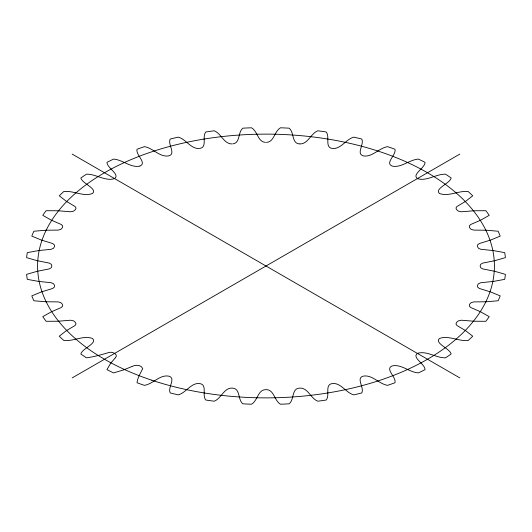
<?xml version="1.0" encoding="UTF-8"?>
<svg xmlns="http://www.w3.org/2000/svg" width="532" height="532" viewBox="0 0 532 532"><rect width="100%" height="100%" fill="white"/><g stroke="black" fill="none" stroke-linecap="round" stroke-linejoin="round"><path stroke-width="0.8" d="M115.245 357.93C119.042 354.525 112.279 351.406 109.233 352.417C101.765 354.625 94.23 356.779 86.477 357.823A239.839 138.466 0 0 1 80.837 354.006C81.915 348.56 97.994 343.313 92.502 338.465C83.438 335.074 73.403 341.544 63.807 340.473A239.839 138.466 0 0 1 59.271 336.197L66.46 330.605L75.025 325.531L76.023 323.968L75.491 322.465L73.629 320.876L70.656 320.217L57.968 321.235L46.118 321.295A239.839 138.466 0 0 1 42.793 316.666L51.245 311.872L61.393 307.456L62.723 305.913L62.311 304.144L60.828 302.648L58.161 301.883L45.779 301.777L33.842 300.76A239.839 138.466 0 0 1 31.814 295.878L41.463 291.908L52.681 288.47L54.41 287.061L54.483 285.278L53.493 283.716L50.999 282.665L38.796 281.448L27.278 279.36A239.839 138.466 0 0 1 26.6 274.366L37.207 271.307L49.223 268.926L51.305 267.696L51.863 266L51.305 264.304L49.223 263.074L37.207 260.693L26.6 257.634A239.839 138.466 0 0 1 27.278 252.64L38.583 250.579L51.099 249.309L53.493 248.284L54.497 246.662L54.444 244.999L52.681 243.53L41.463 240.092L31.814 236.122A239.839 138.466 0 0 1 33.842 231.24L45.566 230.23L58.267 230.103L60.907 229.305L62.344 227.796L62.723 226.087L61.393 224.544L51.245 220.128L42.793 215.334A239.839 138.466 0 0 1 46.118 210.705L57.968 210.765L70.656 211.783L73.629 211.124L75.491 209.535L76.029 208.092L75.085 206.522L66.46 201.395L59.271 195.803A239.839 138.466 0 0 1 63.807 191.527C73.429 190.39 83.597 197.099 92.628 193.429C97.722 188.714 81.928 183.334 80.837 177.994A239.839 138.466 0 0 1 86.477 174.177C96.019 173.911 105.289 181.625 114.506 178.626M115.025 358.142L110.563 363.389L106.959 369.647A239.839 138.466 0 0 0 113.569 372.905L123.524 369.94L131.823 366.588M114.659 178.533C120.325 174.423 106.919 167.939 106.959 162.353A239.839 138.466 0 0 1 113.569 159.095C122.739 159.72 130.726 168.105 139.869 166.09M72.179 377.9L459.821 154.1M132.149 366.428C135.361 364.593 141.199 364.673 142.709 368.536C140.667 373.098 137.555 377.514 137.003 382.734A239.839 138.466 0 0 0 144.411 385.354C153.09 383.958 159.633 374.594 168.591 376.097C176.498 377.986 167.381 387.562 170.22 392.949A239.839 138.466 0 0 0 178.247 394.87C186.306 392.729 191.068 382.388 199.826 383.579C207.64 384.849 201.708 395.13 205.798 400.037A239.839 138.466 0 0 0 214.243 401.208C221.485 398.355 224.052 387.422 232.504 388.107C240.497 388.533 237.585 399.585 242.858 403.821A239.839 138.466 0 0 0 251.516 404.214C257.847 400.656 257.834 389.324 266.106 389.63C274.206 389.564 274.193 400.682 280.484 404.214A239.839 138.466 0 0 0 289.142 403.821C294.429 399.572 291.496 388.407 299.602 388.101C307.981 387.529 310.542 398.355 317.757 401.208A239.839 138.466 0 0 0 326.202 400.037C330.305 395.096 324.301 384.596 332.38 383.545C341.025 382.594 345.753 392.722 353.753 394.87A239.839 138.466 0 0 0 361.78 392.949C364.62 387.535 355.436 377.88 363.509 376.071C372.427 374.694 378.937 383.944 387.589 385.354A239.839 138.466 0 0 0 394.997 382.734C396.446 377.022 384.842 369.221 391.958 365.983C401.148 363.695 409.208 372.327 418.431 372.905A239.839 138.466 0 0 0 425.041 369.647C425.154 364.048 411.11 357.225 417.647 353.288C426.85 350.535 436.027 358.043 445.523 357.823A239.839 138.466 0 0 0 451.163 354.006C450.125 348.673 433.959 343.147 439.499 338.465C448.562 335.074 458.597 341.544 468.193 340.473A239.839 138.466 0 0 0 472.729 336.197L465.54 330.605L456.975 325.531L455.977 323.968L456.509 322.465L458.371 320.876L461.344 320.217L474.032 321.235L485.882 321.295A239.839 138.466 0 0 0 489.207 316.666L480.755 311.872L470.607 307.456L469.277 305.913L469.656 304.204L471.093 302.695L473.733 301.897L486.434 301.77L498.158 300.76A239.839 138.466 0 0 0 500.186 295.878L490.537 291.908L479.319 288.47L477.59 287.061L477.503 285.338L478.507 283.716L480.901 282.692L493.417 281.421L504.722 279.36A239.839 138.466 0 0 0 505.4 274.366L494.793 271.307L482.777 268.926L480.695 267.696L480.137 266L480.695 264.304L482.777 263.074L494.793 260.693L505.4 257.634A239.839 138.466 0 0 0 504.722 252.64L493.417 250.579L480.901 249.309L478.448 248.231L477.503 246.662L477.59 244.939L479.319 243.53L490.537 240.092L500.186 236.122A239.839 138.466 0 0 0 498.158 231.24L486.434 230.23L473.733 230.103L471.093 229.305L469.656 227.796L469.277 226.087L470.607 224.544L480.755 220.128L489.207 215.334A239.839 138.466 0 0 0 485.882 210.705L474.032 210.765L461.344 211.783L458.371 211.124L456.463 209.482L455.984 207.972L456.975 206.469L465.54 201.395L472.729 195.803A239.839 138.466 0 0 0 468.193 191.527C458.584 190.423 448.483 197.013 439.432 193.482C434.165 188.614 450.059 183.447 451.163 177.994A239.839 138.466 0 0 0 445.523 174.177C436.021 173.957 426.857 181.452 417.647 178.712C411.136 174.622 425.128 168.052 425.041 162.353A239.839 138.466 0 0 0 418.431 159.095C409.261 159.72 401.274 168.105 392.131 166.09C384.663 162.905 396.44 155.051 394.997 149.266A239.839 138.466 0 0 0 387.589 146.646C378.97 148.076 372.48 157.206 363.602 155.956C355.589 153.881 364.506 144.624 361.78 139.052A239.839 138.466 0 0 0 353.753 137.13C345.88 139.317 341.205 148.953 332.793 148.534C324.287 147.81 330.266 137.03 326.202 131.963A239.839 138.466 0 0 0 317.757 130.792C310.668 133.652 308.095 143.979 300.035 143.939M140.042 166.017C147.158 162.779 135.554 154.978 137.003 149.266A239.839 138.466 0 0 1 144.411 146.646C153.09 148.042 159.633 157.405 168.591 155.903C176.498 154.014 167.381 144.438 170.22 139.052A239.839 138.466 0 0 1 178.247 137.13C186.22 139.284 190.928 149.299 199.52 148.475M200.138 148.362C207.527 146.779 201.734 136.817 205.798 131.963A239.839 138.466 0 0 1 214.243 130.792C221.372 133.632 223.912 144.132 232.072 143.926M232.93 143.853C240.464 142.968 237.651 132.348 242.858 128.179A239.839 138.466 0 0 1 251.516 127.786C257.707 131.284 257.734 141.951 265.461 142.37M266.432 142.37C274.253 142.077 274.266 131.291 280.484 127.786A239.839 138.466 0 0 1 289.142 128.179C294.455 132.475 291.496 143.826 299.822 143.919M72.179 154.1L459.821 377.9M151.793 380.207A228.414 131.876 0 0 0 494.414 266A228.414 131.876 0 0 0 151.793 151.793A228.414 131.876 0 0 0 151.793 380.207"/></g></svg>
